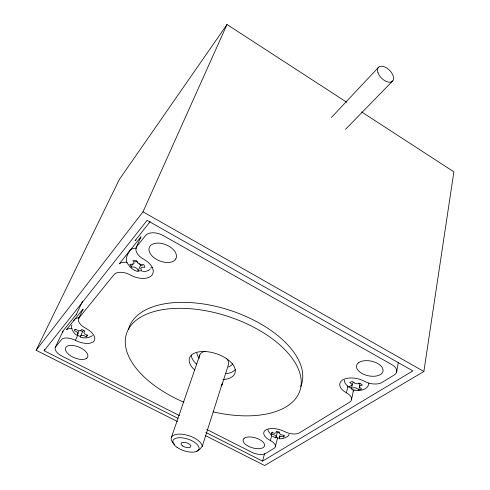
<?xml version="1.0" encoding="UTF-8"?>
<svg xmlns="http://www.w3.org/2000/svg" width="490" height="490" viewBox="0 0 490 490"><rect width="100%" height="100%" fill="white"/><g stroke="black" fill="none" stroke-linecap="round" stroke-linejoin="round"><path stroke-width="0.73" d="M275.993 437.527L276.054 436.106L274.449 434.93L271.619 434.305L271.674 432.652L274.51 433.276L276.182 432.805L276.244 431.365L279.539 432.088L279.471 433.528L281.076 434.716L283.924 435.341L283.832 436.994L280.99 436.37L279.318 436.829L279.251 438.244L275.993 437.527L277.322 432.425L278.945 432.891M205.316 435.573L264.674 465.5L423.868 371.506L453.869 171.837L361.589 111.904M396.661 371.916L398.303 362.422M196.723 451.321L200.036 449.012L202.254 446.286A16.201 7.313 18.1 0 0 183.744 434.452A16.201 7.313 18.1 0 0 172.014 441.447M221.106 385.961L222.019 384.852L222.387 382.984L202.229 446.439M368.872 383.211C368.394 389.538 360.187 391.216 354.999 390.285M358.803 389.887L356.726 388.178L354.08 387.627L351.587 388.38L349.174 386.402L351.667 385.642L351.9 384.209L349.799 382.476L351.079 381.9L352.69 381.581L354.797 383.315L357.461 383.872L359.991 383.094L362.404 385.097L359.874 385.869L359.623 387.302L361.706 389.017L360.407 389.587L358.803 389.887L359.923 384.344L358.374 383.058M351.551 399.54L353.541 389.911M351.587 388.38L352.745 382.849L353.982 382.463M206.713 429.436L251.731 452.239A10.48 4.863 16 0 0 265.549 453.52L273.935 448.405A10.633 4.998 15.8 0 0 270.376 440.547A14.124 6.774 15.5 0 1 265.709 429.987A14.124 6.774 15.5 0 1 284.623 431.61A11.111 5.433 15.1 0 0 299.445 432.841L349.456 402.321A12.066 6.321 13.3 0 0 346.485 392.815L347.9 386.132M283.832 436.994L284.206 435.524M279.251 438.244L280.004 435.328M275.3 446.813L277.591 437.993M271.619 434.305L272.201 432.119M270.376 440.547L271.742 435.383M205.904 432.468L262.56 461.102L264.533 453.716M222.019 384.852L228.279 365.136A15.129 8.011 18.2 0 0 226.552 358.429M171.414 437.374L199.846 354.882M289.033 434.336L288.586 435.635C286.148 437.711 282.748 439.016 279.496 438.795M138.204 270.805L136.986 268.465L134.462 267.075L131.308 267.026L129.875 264.306L133.035 264.349L134.15 263.007L132.906 260.619L136.581 260.668L137.812 263.057L140.354 264.453L143.546 264.502L144.483 265.88L144.942 267.24L141.763 267.191L140.63 268.52L141.843 270.866L138.204 270.805L140.508 265.427L139.601 263.669M131.308 267.026L132.778 263.669M136.404 247.089L140.924 236.823L119.254 263.859A12.881 7.381 23 0 1 127.222 262.364M78.878 331.173L77.163 334.927L78.676 335.846L80.348 336.575L81.395 335.325L83.6 335.43L86.363 336.857L87.208 334.976M177.349 421.474L36.131 350.27L143 211.821L227.011 24.5L346.853 102.33M71.95 324.962L71.313 326.377C71.497 329.862 73.88 333.071 76.538 335.234M80.348 336.575L82.62 331.565L83.674 330.315M179.426 415.612L62.101 356.181A11.301 5.464 22.8 0 1 55.682 346.791L61.452 339.65A11.472 5.635 22.8 0 1 75.399 340.336L77.549 335.632M75.007 329.433L74.425 330.689L77.206 332.128L78.204 333.678L77.163 334.927M78.657 318.524L83.098 308.939L66.413 329.752A11.38 5.696 23 0 1 72.085 328.619M76.269 314.923A11.527 5.972 23.1 0 1 76.501 314.176L82.498 301.319M55.303 347.41L62.983 331.136M177.913 418.325L44.118 350.711L44.78 349.333M36.131 350.27L119.272 179.573L227.011 24.5M44.118 350.711L147.098 220.359L412.856 370.899L262.56 461.102M150.197 221.554L135.081 240.67A13.138 7.852 23.1 0 1 136.024 240.02M76.501 314.176L63.363 330.505A11.141 5.562 23 0 0 62.751 332.6M331.363 117.551L378.329 67.522M345.499 129.342L392.821 80.844M150.136 269.139L148.403 270.474L146.02 271.295L142.559 271.693M74.817 329.85L75.632 329.225L78.418 330.664L80.629 330.762L81.689 329.494L83.38 330.229L84.911 331.16L83.839 332.428L84.825 333.984L87.594 335.417L86.363 336.857M92.506 335.619C89.07 338.045 84.213 338.547 80.238 337.138M353.039 390.996L354.95 389.801M134.278 261.666L136.79 261.697L138.045 262.389M140.508 265.427L142.412 265.629M138.333 271.613C134.34 270.805 130.726 268.416 128.57 264.931C124.772 261.397 126.297 256.258 128.809 252.454A13.206 7.767 23 0 1 136.667 248.069M275.711 437.962L272.471 436.29M80.96 330.842L82.62 331.565M350.913 388.803L352.861 389.679M143 211.821L423.868 371.506M349.296 387.725C347.355 385.483 344.115 383.584 344.348 380.216M271.331 435.273L268.293 431.176L267.975 429.718M73.843 320.938A11.625 5.954 23 0 1 79.607 317.679M346.485 392.815A16.084 8.606 12.7 0 1 342.614 379.977A16.084 8.606 12.7 0 1 364.701 381.385A12.703 6.934 12 0 0 382.059 382.427L394.162 375.046A12.948 7.16 11.4 0 0 391.645 364.493L163.28 235.598A13.922 8.446 22.8 0 0 145.573 235.568L136.992 246.188A13.671 8.134 22.8 0 0 143.539 259.124A17.328 10.027 22.9 0 1 151.857 275.245A17.328 10.027 22.9 0 1 130.26 274.951A13.003 7.326 22.9 0 0 113.999 274.639L79.086 317.832A11.987 6.18 22.9 0 0 85.591 328.19A15.239 7.668 22.9 0 1 93.853 341.169A15.239 7.668 22.9 0 1 75.399 340.336M353.455 389.973A11.962 6.382 13.2 0 1 353.021 390.714M194.665 369.968A23.949 12.556 18.2 0 1 198.585 351.918A23.949 12.556 18.2 0 1 231.813 363.225A23.949 12.556 18.2 0 1 222.95 379.597M140.446 238.361A13.536 8.189 23 0 1 140.924 236.823M235.512 369.485A23.832 12.624 18.2 0 1 226.08 373.68M196.643 364.217A23.832 12.624 18.2 0 1 191.21 355.232M183.928 402.253A91.287 48.002 18.2 0 1 148.868 313.269A91.287 48.002 18.2 0 1 293.963 360.867A91.287 48.002 18.2 0 1 213.23 411.87M82.792 310.568A11.883 6.235 23 0 1 82.951 309.325M128.509 329.176A90.834 48.265 18.2 0 1 230.9 310.617A90.834 48.265 18.2 0 1 300.744 386.573M152.274 267.528A17.162 10.1 23 0 1 150.638 267.969M174.795 444.546A16.201 7.313 18.1 0 1 172.376 441.998M232.646 363.849A19.012 10.125 18.2 0 1 228.414 366.961M199.265 358.251A19.012 10.125 18.2 0 1 196.87 353.027M199.534 356.977A15.129 8.011 18.2 0 1 205.457 351.232M175.781 258.91L174.22 260.649A14.449 8.673 22.3 0 1 151 254.671A14.449 8.673 22.3 0 1 161.143 243.371A14.449 8.673 22.3 0 1 175.781 258.91M244.124 438.329L243.836 438.593A11.129 5.212 16.2 0 0 248.448 446.286A11.129 5.212 16.2 0 0 262.34 448.025L263.761 447.137A11.129 5.212 16.2 0 0 259.541 439.524A11.129 5.212 16.2 0 0 245.674 437.497L245.227 437.674A11.129 5.212 16.2 0 0 244.124 438.329M358.441 362.845L358.006 363.213A13.512 7.466 12 0 0 361.994 373.466A13.512 7.466 12 0 0 379.358 375.126L381.416 373.839A13.512 7.466 12 0 0 376.498 362.888A13.512 7.466 12 0 0 358.441 362.845M86.859 358.123L86.528 358.38A11.932 5.819 22.5 0 1 67.191 352.874A11.932 5.819 22.5 0 1 75.907 346.038A11.932 5.819 22.5 0 1 86.859 358.123M177.147 447.419A13.671 6.143 18.1 0 0 198.805 449.557A13.671 6.143 18.1 0 0 181.937 437.815A13.671 6.143 18.1 0 0 177.147 447.419M182.678 445.943A5.108 2.297 18.1 0 0 190.751 446.709A5.108 2.297 18.1 0 0 184.405 442.329A5.108 2.297 18.1 0 0 182.678 445.943M377.998 72.722A9.861 5.623 44.9 0 0 391.688 81.787A9.861 5.623 44.9 0 0 386.965 68.141A9.861 5.623 44.9 0 0 377.998 72.722"/></g></svg>
